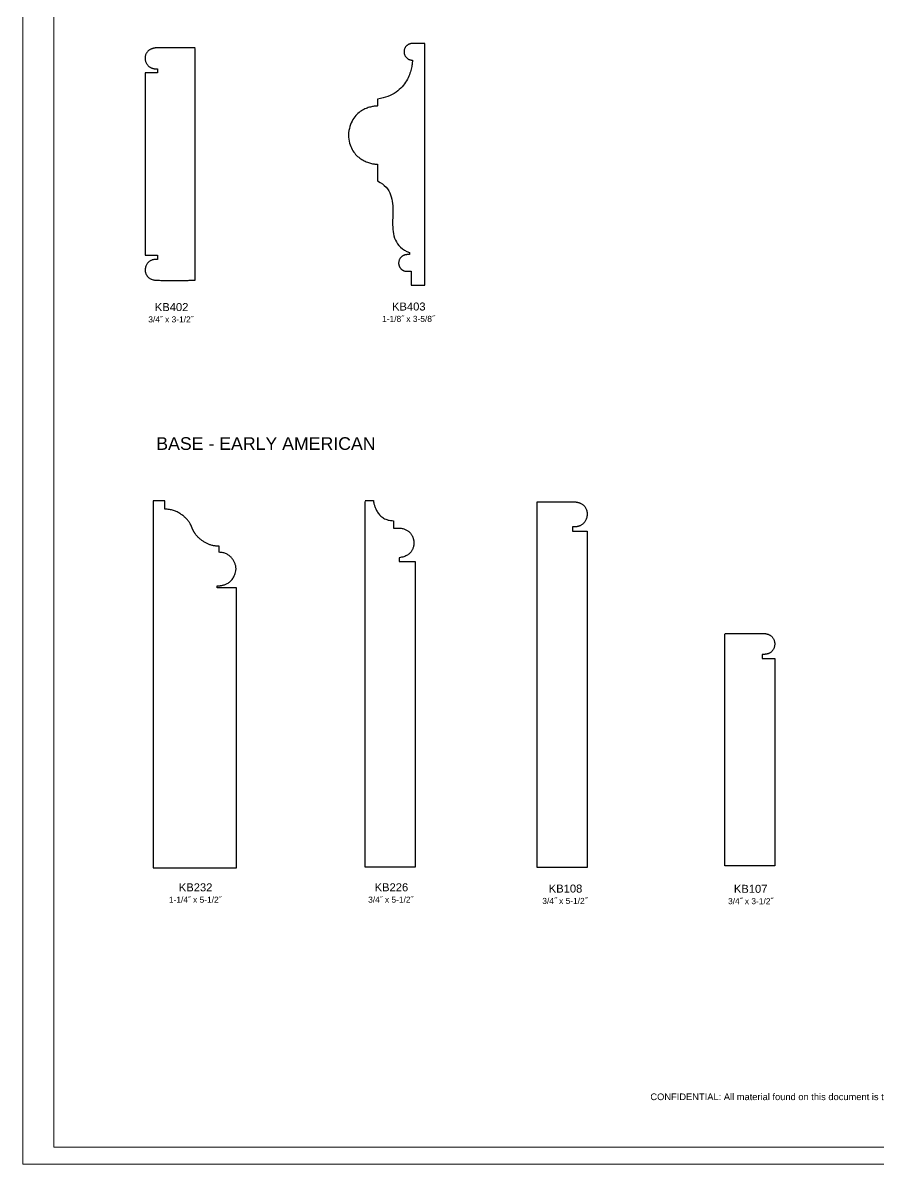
# Model space of a CAD drawing. Extents: x -7.6 to 25.2, y -9.8 to 21.1.
# Drawn here: x -7.64 to 5.2, y -9.8 to 7.32 of the extents above; entities that cross this region are included whole.
import ezdxf

# ---------------------------------------------------------------- set-up
doc = ezdxf.new("R2010")
doc.units = 0
doc.header["$MEASUREMENT"] = 0
doc.layers.add('DO NOT PLOT', color=2, linetype='Continuous', plot=False)
doc.layers.add('LAYER_1', color=7, linetype='Continuous')

# ---------------------------------------------------------------- blocks, each defined once
blk = doc.blocks.new('kb402')
at = {"flags": 128}
blk.add_lwpolyline([(0, 0), (-0.001, 0), (-0.005, 0), (-0.012, 0), (-0.02, 0), (-0.031, 0), (-0.044, 0), (-0.059, 0), (-0.075, 0), (-0.093, 0), (-0.112, 0), (-0.132, 0), (-0.154, 0), (-0.176, 0), (-0.2, 0), (-0.223, 0), (-0.248, 0), (-0.272, 0), (-0.297, 0), (-0.322, 0), (-0.346, 0), (-0.37, 0), (-0.394, 0), (-0.417, 0), (-0.44, 0), (-0.461, 0), (-0.482, 0), (-0.501, 0), (-0.519, 0), (-0.535, 0), (-0.55, 0), (-0.563, 0), (-0.573, 0), (-0.582, 0), (-0.588, 0), (-0.592, 0), (-0.594, 0), (-0.594, 0), (-0.595, 0), (-0.597, 0), (-0.599, 0), (-0.602, -0.001), (-0.605, -0.001), (-0.609, -0.002), (-0.613, -0.003), (-0.618, -0.004), (-0.623, -0.005), (-0.629, -0.006), (-0.634, -0.007), (-0.64, -0.009), (-0.646, -0.011), (-0.652, -0.014), (-0.659, -0.016), (-0.665, -0.019), (-0.672, -0.022), (-0.678, -0.026), (-0.685, -0.03), (-0.691, -0.034), (-0.697, -0.039), (-0.704, -0.044), (-0.709, -0.05), (-0.715, -0.056), (-0.72, -0.062), (-0.726, -0.069), (-0.73, -0.077), (-0.735, -0.085), (-0.738, -0.093), (-0.742, -0.102), (-0.745, -0.112), (-0.747, -0.122), (-0.749, -0.133), (-0.75, -0.144), (-0.75, -0.156), (-0.749, -0.169), (-0.747, -0.181), (-0.745, -0.192), (-0.742, -0.203), (-0.738, -0.213), (-0.735, -0.222), (-0.73, -0.231), (-0.726, -0.239), (-0.721, -0.247), (-0.716, -0.254), (-0.71, -0.26), (-0.704, -0.266), (-0.699, -0.272), (-0.693, -0.277), (-0.686, -0.282), (-0.68, -0.286), (-0.674, -0.29), (-0.668, -0.293), (-0.661, -0.296), (-0.655, -0.299), (-0.649, -0.301), (-0.643, -0.303), (-0.637, -0.305), (-0.632, -0.307), (-0.626, -0.308), (-0.621, -0.309), (-0.617, -0.31), (-0.612, -0.311), (-0.608, -0.311), (-0.605, -0.312), (-0.601, -0.312), (-0.599, -0.312), (-0.597, -0.312), (-0.595, -0.312), (-0.594, -0.312), (-0.594, -0.312), (-0.594, -0.312), (-0.593, -0.312), (-0.593, -0.312), (-0.593, -0.312), (-0.592, -0.312), (-0.591, -0.312), (-0.591, -0.312), (-0.59, -0.312), (-0.589, -0.312), (-0.588, -0.312), (-0.587, -0.312), (-0.586, -0.312), (-0.584, -0.312), (-0.583, -0.312), (-0.582, -0.312), (-0.581, -0.312), (-0.579, -0.312), (-0.578, -0.312), (-0.577, -0.312), (-0.576, -0.312), (-0.574, -0.312), (-0.573, -0.312), (-0.572, -0.312), (-0.571, -0.312), (-0.569, -0.312), (-0.568, -0.312), (-0.567, -0.312), (-0.566, -0.312), (-0.566, -0.312), (-0.565, -0.312), (-0.564, -0.312), (-0.564, -0.312), (-0.563, -0.312), (-0.563, -0.312), (-0.563, -0.312), (-0.562, -0.312), (-0.562, -0.313), (-0.562, -0.313), (-0.562, -0.314), (-0.562, -0.315), (-0.562, -0.316), (-0.562, -0.317), (-0.562, -0.319), (-0.562, -0.32), (-0.562, -0.322), (-0.562, -0.324), (-0.562, -0.326), (-0.562, -0.329), (-0.562, -0.331), (-0.562, -0.333), (-0.562, -0.336), (-0.562, -0.339), (-0.562, -0.341), (-0.562, -0.344), (-0.562, -0.346), (-0.562, -0.349), (-0.562, -0.351), (-0.562, -0.354), (-0.562, -0.356), (-0.562, -0.359), (-0.562, -0.361), (-0.562, -0.363), (-0.562, -0.365), (-0.562, -0.367), (-0.562, -0.369), (-0.562, -0.37), (-0.562, -0.372), (-0.562, -0.373), (-0.562, -0.374), (-0.562, -0.374), (-0.562, -0.375), (-0.562, -0.375), (-0.563, -0.375), (-0.564, -0.375), (-0.566, -0.375), (-0.569, -0.375), (-0.572, -0.375), (-0.576, -0.375), (-0.581, -0.375), (-0.586, -0.375), (-0.592, -0.375), (-0.598, -0.375), (-0.604, -0.375), (-0.611, -0.375), (-0.618, -0.375), (-0.625, -0.375), (-0.633, -0.375), (-0.641, -0.375), (-0.648, -0.375), (-0.656, -0.375), (-0.664, -0.375), (-0.672, -0.375), (-0.679, -0.375), (-0.687, -0.375), (-0.694, -0.375), (-0.701, -0.375), (-0.708, -0.375), (-0.715, -0.375), (-0.721, -0.375), (-0.726, -0.375), (-0.731, -0.375), (-0.736, -0.375), (-0.74, -0.375), (-0.744, -0.375), (-0.746, -0.375), (-0.748, -0.375), (-0.75, -0.375), (-0.75, -0.375), (-0.75, -0.381), (-0.75, -0.399), (-0.75, -0.429), (-0.75, -0.469), (-0.75, -0.519), (-0.75, -0.578), (-0.75, -0.645), (-0.75, -0.72), (-0.75, -0.802), (-0.75, -0.891), (-0.75, -0.985), (-0.75, -1.084), (-0.75, -1.187), (-0.75, -1.294), (-0.75, -1.403), (-0.75, -1.515), (-0.75, -1.628), (-0.75, -1.742), (-0.75, -1.856), (-0.75, -1.969), (-0.75, -2.081), (-0.75, -2.19), (-0.75, -2.297), (-0.75, -2.4), (-0.75, -2.499), (-0.75, -2.593), (-0.75, -2.682), (-0.75, -2.764), (-0.75, -2.839), (-0.75, -2.907), (-0.75, -2.966), (-0.75, -3.015), (-0.75, -3.055), (-0.75, -3.085), (-0.75, -3.103), (-0.75, -3.109), (-0.75, -3.109), (-0.748, -3.109), (-0.746, -3.109), (-0.744, -3.109), (-0.74, -3.109), (-0.736, -3.109), (-0.731, -3.109), (-0.726, -3.109), (-0.721, -3.109), (-0.715, -3.109), (-0.708, -3.109), (-0.701, -3.109), (-0.694, -3.109), (-0.687, -3.109), (-0.679, -3.109), (-0.672, -3.109), (-0.664, -3.109), (-0.656, -3.109), (-0.648, -3.109), (-0.641, -3.109), (-0.633, -3.109), (-0.625, -3.109), (-0.618, -3.109), (-0.611, -3.109), (-0.604, -3.109), (-0.598, -3.109), (-0.592, -3.109), (-0.586, -3.109), (-0.581, -3.109), (-0.576, -3.109), (-0.572, -3.109), (-0.569, -3.109), (-0.566, -3.109), (-0.564, -3.109), (-0.563, -3.109), (-0.562, -3.109), (-0.562, -3.109), (-0.562, -3.11), (-0.562, -3.11), (-0.562, -3.111), (-0.562, -3.112), (-0.562, -3.114), (-0.562, -3.115), (-0.562, -3.117), (-0.562, -3.119), (-0.562, -3.121), (-0.562, -3.123), (-0.562, -3.125), (-0.562, -3.128), (-0.562, -3.13), (-0.562, -3.133), (-0.562, -3.135), (-0.562, -3.138), (-0.562, -3.14), (-0.562, -3.143), (-0.562, -3.146), (-0.562, -3.148), (-0.562, -3.151), (-0.562, -3.153), (-0.562, -3.155), (-0.562, -3.158), (-0.562, -3.16), (-0.562, -3.162), (-0.562, -3.164), (-0.562, -3.166), (-0.562, -3.167), (-0.562, -3.168), (-0.562, -3.17), (-0.562, -3.17), (-0.562, -3.171), (-0.562, -3.172), (-0.562, -3.172), (-0.563, -3.172), (-0.564, -3.172), (-0.566, -3.171), (-0.568, -3.171), (-0.571, -3.171), (-0.575, -3.171), (-0.579, -3.171), (-0.584, -3.171), (-0.589, -3.171), (-0.595, -3.171), (-0.601, -3.172), (-0.607, -3.172), (-0.614, -3.173), (-0.621, -3.175), (-0.628, -3.176), (-0.635, -3.178), (-0.643, -3.18), (-0.65, -3.183), (-0.657, -3.186), (-0.665, -3.189), (-0.672, -3.193), (-0.68, -3.197), (-0.687, -3.202), (-0.694, -3.208), (-0.701, -3.214), (-0.707, -3.221), (-0.714, -3.228), (-0.72, -3.236), (-0.725, -3.245), (-0.73, -3.254), (-0.735, -3.264), (-0.739, -3.275), (-0.743, -3.287), (-0.746, -3.3), (-0.748, -3.313), (-0.75, -3.328), (-0.75, -3.328), (-0.75, -3.329), (-0.75, -3.331), (-0.75, -3.333), (-0.75, -3.335), (-0.75, -3.338), (-0.749, -3.342), (-0.749, -3.346), (-0.748, -3.35), (-0.748, -3.354), (-0.747, -3.359), (-0.745, -3.364), (-0.744, -3.37), (-0.742, -3.375), (-0.74, -3.381), (-0.738, -3.387), (-0.735, -3.393), (-0.732, -3.399), (-0.729, -3.405), (-0.725, -3.412), (-0.721, -3.418), (-0.717, -3.424), (-0.712, -3.43), (-0.706, -3.436), (-0.7, -3.441), (-0.693, -3.447), (-0.686, -3.452), (-0.679, -3.457), (-0.67, -3.462), (-0.661, -3.466), (-0.652, -3.47), (-0.642, -3.474), (-0.631, -3.477), (-0.619, -3.48), (-0.607, -3.482), (-0.594, -3.484), (-0.575, -3.485), (-0.555, -3.485), (-0.535, -3.485), (-0.515, -3.486), (-0.494, -3.486), (-0.472, -3.486), (-0.451, -3.486), (-0.429, -3.487), (-0.407, -3.487), (-0.385, -3.487), (-0.363, -3.487), (-0.341, -3.487), (-0.319, -3.487), (-0.297, -3.487), (-0.276, -3.487), (-0.255, -3.487), (-0.234, -3.487), (-0.213, -3.486), (-0.194, -3.486), (-0.174, -3.486), (-0.156, -3.486), (-0.138, -3.486), (-0.121, -3.486), (-0.104, -3.486), (-0.089, -3.485), (-0.075, -3.485), (-0.061, -3.485), (-0.049, -3.485), (-0.038, -3.485), (-0.029, -3.485), (-0.02, -3.484), (-0.013, -3.484), (-0.007, -3.484), (-0.003, -3.484), (-0.001, -3.484), (0, -3.484), (0, -3.476), (0, -3.453), (0, -3.416), (0, -3.365), (0, -3.301), (0, -3.226), (0, -3.14), (0, -3.044), (0, -2.94), (0, -2.827), (0, -2.707), (0, -2.581), (0, -2.449), (0, -2.313), (0, -2.174), (0, -2.031), (0, -1.887), (0, -1.742), (0, -1.597), (0, -1.453), (0, -1.311), (0, -1.171), (0, -1.035), (0, -0.903), (0, -0.777), (0, -0.657), (0, -0.544), (0, -0.44), (0, -0.344), (0, -0.258), (0, -0.183), (0, -0.119), (0, -0.069), (0, -0.031), (0, -0.008)], dxfattribs=at)
blk = doc.blocks.new('KB403')
at = {"flags": 128}
blk.add_lwpolyline([(0, 0), (0, 0), (-0.002, 0), (-0.004, 0), (-0.006, 0), (-0.01, 0), (-0.014, 0), (-0.018, 0), (-0.024, 0), (-0.029, 0), (-0.035, 0), (-0.042, 0), (-0.048, 0), (-0.056, 0), (-0.063, 0), (-0.07, 0), (-0.078, 0), (-0.086, 0), (-0.093, 0), (-0.101, 0), (-0.109, 0), (-0.117, 0), (-0.124, 0), (-0.131, 0), (-0.139, 0), (-0.145, 0), (-0.152, 0), (-0.158, 0), (-0.163, 0), (-0.169, 0), (-0.173, 0), (-0.177, 0), (-0.181, 0), (-0.183, 0), (-0.185, 0), (-0.187, 0), (-0.187, 0), (-0.187, 0), (-0.188, 0), (-0.189, 0), (-0.191, 0), (-0.193, 0), (-0.196, -0.001), (-0.199, -0.001), (-0.202, -0.001), (-0.206, -0.002), (-0.209, -0.003), (-0.214, -0.004), (-0.218, -0.005), (-0.222, -0.006), (-0.227, -0.007), (-0.232, -0.009), (-0.237, -0.011), (-0.242, -0.013), (-0.247, -0.016), (-0.252, -0.018), (-0.257, -0.021), (-0.262, -0.025), (-0.267, -0.029), (-0.272, -0.033), (-0.277, -0.037), (-0.281, -0.042), (-0.286, -0.047), (-0.29, -0.053), (-0.294, -0.059), (-0.297, -0.065), (-0.3, -0.072), (-0.303, -0.08), (-0.306, -0.088), (-0.308, -0.096), (-0.31, -0.105), (-0.311, -0.115), (-0.312, -0.125), (-0.311, -0.135), (-0.309, -0.145), (-0.308, -0.154), (-0.305, -0.162), (-0.303, -0.17), (-0.3, -0.178), (-0.296, -0.185), (-0.293, -0.191), (-0.289, -0.197), (-0.285, -0.203), (-0.281, -0.208), (-0.276, -0.213), (-0.272, -0.217), (-0.267, -0.221), (-0.262, -0.225), (-0.257, -0.229), (-0.252, -0.232), (-0.248, -0.234), (-0.243, -0.237), (-0.238, -0.239), (-0.233, -0.241), (-0.228, -0.243), (-0.224, -0.244), (-0.219, -0.245), (-0.215, -0.246), (-0.211, -0.247), (-0.207, -0.248), (-0.204, -0.249), (-0.2, -0.249), (-0.197, -0.249), (-0.195, -0.25), (-0.192, -0.25), (-0.19, -0.25), (-0.189, -0.25), (-0.188, -0.25), (-0.187, -0.25), (-0.187, -0.251), (-0.186, -0.255), (-0.186, -0.26), (-0.186, -0.268), (-0.187, -0.277), (-0.188, -0.288), (-0.189, -0.301), (-0.191, -0.315), (-0.193, -0.331), (-0.196, -0.348), (-0.2, -0.366), (-0.204, -0.385), (-0.21, -0.405), (-0.216, -0.426), (-0.223, -0.447), (-0.231, -0.469), (-0.24, -0.492), (-0.251, -0.514), (-0.262, -0.537), (-0.275, -0.56), (-0.289, -0.583), (-0.305, -0.606), (-0.322, -0.628), (-0.341, -0.65), (-0.361, -0.671), (-0.383, -0.692), (-0.407, -0.712), (-0.432, -0.731), (-0.46, -0.749), (-0.489, -0.765), (-0.52, -0.781), (-0.553, -0.795), (-0.589, -0.807), (-0.627, -0.818), (-0.666, -0.827), (-0.709, -0.834), (-0.709, -0.834), (-0.709, -0.835), (-0.709, -0.836), (-0.709, -0.838), (-0.709, -0.84), (-0.709, -0.842), (-0.709, -0.844), (-0.709, -0.847), (-0.709, -0.85), (-0.709, -0.854), (-0.709, -0.857), (-0.709, -0.861), (-0.709, -0.865), (-0.709, -0.869), (-0.709, -0.873), (-0.709, -0.878), (-0.709, -0.882), (-0.709, -0.886), (-0.709, -0.891), (-0.709, -0.895), (-0.709, -0.899), (-0.709, -0.903), (-0.709, -0.907), (-0.709, -0.911), (-0.709, -0.915), (-0.709, -0.919), (-0.709, -0.922), (-0.709, -0.925), (-0.709, -0.928), (-0.709, -0.931), (-0.709, -0.933), (-0.709, -0.935), (-0.709, -0.936), (-0.709, -0.937), (-0.709, -0.938), (-0.709, -0.938), (-0.71, -0.938), (-0.712, -0.938), (-0.717, -0.939), (-0.723, -0.939), (-0.73, -0.939), (-0.739, -0.94), (-0.749, -0.941), (-0.761, -0.943), (-0.773, -0.945), (-0.787, -0.947), (-0.801, -0.95), (-0.816, -0.954), (-0.832, -0.958), (-0.848, -0.963), (-0.865, -0.969), (-0.882, -0.975), (-0.899, -0.983), (-0.917, -0.991), (-0.935, -1.001), (-0.952, -1.012), (-0.97, -1.023), (-0.987, -1.036), (-1.004, -1.051), (-1.02, -1.066), (-1.036, -1.083), (-1.052, -1.101), (-1.066, -1.121), (-1.08, -1.143), (-1.092, -1.165), (-1.104, -1.19), (-1.115, -1.216), (-1.124, -1.245), (-1.132, -1.274), (-1.138, -1.306), (-1.143, -1.34), (-1.146, -1.376), (-1.144, -1.408), (-1.14, -1.438), (-1.134, -1.467), (-1.128, -1.495), (-1.12, -1.521), (-1.111, -1.545), (-1.101, -1.568), (-1.09, -1.59), (-1.078, -1.61), (-1.065, -1.63), (-1.052, -1.648), (-1.038, -1.664), (-1.023, -1.68), (-1.008, -1.695), (-0.992, -1.708), (-0.976, -1.72), (-0.96, -1.732), (-0.944, -1.742), (-0.927, -1.752), (-0.911, -1.761), (-0.894, -1.768), (-0.878, -1.776), (-0.862, -1.782), (-0.846, -1.787), (-0.83, -1.792), (-0.815, -1.797), (-0.801, -1.8), (-0.787, -1.804), (-0.774, -1.806), (-0.762, -1.808), (-0.75, -1.81), (-0.74, -1.811), (-0.73, -1.812), (-0.722, -1.813), (-0.715, -1.813), (-0.709, -1.813), (-0.709, -1.814), (-0.709, -1.816), (-0.709, -1.818), (-0.709, -1.822), (-0.709, -1.826), (-0.709, -1.832), (-0.709, -1.838), (-0.709, -1.845), (-0.709, -1.852), (-0.709, -1.86), (-0.709, -1.869), (-0.709, -1.878), (-0.709, -1.888), (-0.709, -1.897), (-0.709, -1.907), (-0.709, -1.918), (-0.709, -1.928), (-0.709, -1.938), (-0.709, -1.949), (-0.709, -1.959), (-0.709, -1.969), (-0.709, -1.979), (-0.709, -1.989), (-0.709, -1.998), (-0.709, -2.008), (-0.709, -2.016), (-0.709, -2.024), (-0.709, -2.032), (-0.709, -2.039), (-0.709, -2.045), (-0.709, -2.05), (-0.709, -2.055), (-0.709, -2.058), (-0.709, -2.061), (-0.709, -2.063), (-0.709, -2.063), (-0.671, -2.084), (-0.637, -2.106), (-0.608, -2.13), (-0.582, -2.155), (-0.56, -2.182), (-0.542, -2.21), (-0.526, -2.24), (-0.513, -2.27), (-0.503, -2.302), (-0.495, -2.334), (-0.489, -2.368), (-0.485, -2.402), (-0.482, -2.436), (-0.481, -2.471), (-0.48, -2.507), (-0.481, -2.543), (-0.481, -2.578), (-0.482, -2.614), (-0.483, -2.65), (-0.483, -2.685), (-0.483, -2.721), (-0.482, -2.755), (-0.479, -2.79), (-0.476, -2.823), (-0.47, -2.856), (-0.463, -2.888), (-0.454, -2.919), (-0.442, -2.949), (-0.427, -2.978), (-0.41, -3.006), (-0.389, -3.032), (-0.365, -3.056), (-0.337, -3.079), (-0.305, -3.1), (-0.268, -3.12), (-0.228, -3.137), (-0.228, -3.137), (-0.228, -3.137), (-0.228, -3.138), (-0.228, -3.138), (-0.228, -3.139), (-0.228, -3.139), (-0.228, -3.14), (-0.228, -3.141), (-0.228, -3.142), (-0.228, -3.143), (-0.228, -3.144), (-0.228, -3.145), (-0.228, -3.146), (-0.228, -3.148), (-0.228, -3.149), (-0.228, -3.15), (-0.228, -3.151), (-0.228, -3.153), (-0.228, -3.154), (-0.228, -3.155), (-0.228, -3.157), (-0.228, -3.158), (-0.228, -3.159), (-0.228, -3.16), (-0.228, -3.161), (-0.228, -3.162), (-0.228, -3.163), (-0.228, -3.164), (-0.228, -3.165), (-0.228, -3.166), (-0.228, -3.167), (-0.228, -3.167), (-0.228, -3.168), (-0.228, -3.168), (-0.228, -3.168), (-0.228, -3.168), (-0.228, -3.168), (-0.228, -3.168), (-0.228, -3.168), (-0.229, -3.168), (-0.23, -3.168), (-0.231, -3.168), (-0.232, -3.168), (-0.233, -3.168), (-0.234, -3.168), (-0.235, -3.168), (-0.237, -3.168), (-0.238, -3.168), (-0.24, -3.168), (-0.241, -3.168), (-0.243, -3.168), (-0.245, -3.168), (-0.246, -3.168), (-0.248, -3.168), (-0.25, -3.168), (-0.251, -3.168), (-0.253, -3.168), (-0.255, -3.168), (-0.256, -3.168), (-0.258, -3.168), (-0.259, -3.168), (-0.261, -3.168), (-0.262, -3.168), (-0.263, -3.168), (-0.264, -3.168), (-0.265, -3.168), (-0.266, -3.168), (-0.267, -3.168), (-0.267, -3.168), (-0.268, -3.168), (-0.268, -3.168), (-0.268, -3.168), (-0.268, -3.168), (-0.269, -3.168), (-0.27, -3.168), (-0.272, -3.168), (-0.274, -3.169), (-0.277, -3.169), (-0.28, -3.169), (-0.283, -3.169), (-0.286, -3.17), (-0.29, -3.171), (-0.294, -3.171), (-0.299, -3.172), (-0.303, -3.174), (-0.308, -3.175), (-0.312, -3.177), (-0.317, -3.179), (-0.322, -3.181), (-0.327, -3.183), (-0.332, -3.186), (-0.337, -3.189), (-0.342, -3.192), (-0.347, -3.196), (-0.352, -3.2), (-0.357, -3.205), (-0.361, -3.209), (-0.366, -3.215), (-0.37, -3.22), (-0.374, -3.226), (-0.377, -3.233), (-0.381, -3.24), (-0.384, -3.248), (-0.386, -3.256), (-0.389, -3.264), (-0.391, -3.273), (-0.392, -3.283), (-0.393, -3.293), (-0.393, -3.297), (-0.393, -3.301), (-0.393, -3.305), (-0.393, -3.309), (-0.392, -3.313), (-0.391, -3.318), (-0.39, -3.322), (-0.389, -3.327), (-0.387, -3.331), (-0.386, -3.336), (-0.384, -3.341), (-0.382, -3.345), (-0.379, -3.35), (-0.377, -3.355), (-0.374, -3.359), (-0.371, -3.364), (-0.368, -3.368), (-0.365, -3.372), (-0.361, -3.377), (-0.358, -3.381), (-0.354, -3.385), (-0.349, -3.389), (-0.345, -3.392), (-0.34, -3.396), (-0.336, -3.399), (-0.331, -3.402), (-0.325, -3.405), (-0.32, -3.408), (-0.314, -3.41), (-0.308, -3.412), (-0.302, -3.414), (-0.296, -3.415), (-0.289, -3.417), (-0.282, -3.418), (-0.275, -3.418), (-0.268, -3.418), (-0.263, -3.418), (-0.258, -3.418), (-0.254, -3.418), (-0.25, -3.418), (-0.246, -3.418), (-0.242, -3.418), (-0.238, -3.418), (-0.235, -3.418), (-0.232, -3.418), (-0.229, -3.418), (-0.227, -3.418), (-0.224, -3.418), (-0.222, -3.418), (-0.22, -3.418), (-0.218, -3.418), (-0.216, -3.418), (-0.215, -3.418), (-0.214, -3.418), (-0.212, -3.418), (-0.211, -3.418), (-0.21, -3.418), (-0.209, -3.418), (-0.209, -3.418), (-0.208, -3.418), (-0.207, -3.418), (-0.207, -3.418), (-0.207, -3.418), (-0.206, -3.418), (-0.206, -3.418), (-0.206, -3.418), (-0.206, -3.418), (-0.206, -3.418), (-0.206, -3.418), (-0.206, -3.418), (-0.206, -3.418), (-0.206, -3.418), (-0.206, -3.419), (-0.206, -3.42), (-0.206, -3.422), (-0.206, -3.425), (-0.206, -3.429), (-0.206, -3.434), (-0.206, -3.439), (-0.206, -3.444), (-0.206, -3.451), (-0.206, -3.457), (-0.206, -3.464), (-0.206, -3.472), (-0.206, -3.48), (-0.206, -3.488), (-0.206, -3.496), (-0.206, -3.504), (-0.206, -3.513), (-0.206, -3.522), (-0.206, -3.53), (-0.206, -3.539), (-0.206, -3.547), (-0.206, -3.555), (-0.206, -3.563), (-0.206, -3.571), (-0.206, -3.579), (-0.206, -3.586), (-0.206, -3.593), (-0.206, -3.599), (-0.206, -3.604), (-0.206, -3.61), (-0.206, -3.614), (-0.206, -3.618), (-0.206, -3.621), (-0.206, -3.623), (-0.206, -3.624), (-0.206, -3.625), (-0.205, -3.625), (-0.204, -3.625), (-0.202, -3.625), (-0.199, -3.625), (-0.195, -3.625), (-0.19, -3.625), (-0.185, -3.625), (-0.18, -3.625), (-0.174, -3.625), (-0.167, -3.625), (-0.16, -3.625), (-0.152, -3.625), (-0.145, -3.625), (-0.137, -3.625), (-0.128, -3.625), (-0.12, -3.625), (-0.111, -3.625), (-0.103, -3.625), (-0.094, -3.625), (-0.086, -3.625), (-0.077, -3.625), (-0.069, -3.625), (-0.061, -3.625), (-0.053, -3.625), (-0.046, -3.625), (-0.039, -3.625), (-0.032, -3.625), (-0.026, -3.625), (-0.02, -3.625), (-0.015, -3.625), (-0.011, -3.625), (-0.007, -3.625), (-0.004, -3.625), (-0.002, -3.625), (0, -3.625), (0, -3.625), (0, -3.617), (0, -3.592), (0, -3.553), (0, -3.501), (0, -3.434), (0, -3.356), (0, -3.267), (0, -3.167), (0, -3.058), (0, -2.941), (0, -2.816), (0, -2.685), (0, -2.548), (0, -2.407), (0, -2.261), (0, -2.113), (0, -1.963), (0, -1.812), (0, -1.662), (0, -1.512), (0, -1.364), (0, -1.218), (0, -1.077), (0, -0.94), (0, -0.808), (0, -0.684), (0, -0.566), (0, -0.457), (0, -0.358), (0, -0.269), (0, -0.19), (0, -0.124), (0, -0.071), (0, -0.032), (0, 0)], dxfattribs=at)
blk = doc.blocks.new('KB232')
at = {"flags": 128}
blk.add_lwpolyline([(0, 5.5), (0, 5.488), (0, 5.451), (0, 5.392), (0, 5.311), (0, 5.211), (0, 5.093), (0, 4.957), (0, 4.806), (0, 4.641), (0, 4.463), (0, 4.273), (0, 4.074), (0, 3.866), (0, 3.652), (0, 3.431), (0, 3.206), (0, 2.979), (0, 2.75), (0, 2.521), (0, 2.294), (0, 2.069), (0, 1.848), (0, 1.634), (0, 1.426), (0, 1.227), (0, 1.037), (0, 0.859), (0, 0.694), (0, 0.543), (0, 0.407), (0, 0.289), (0, 0.189), (0, 0.108), (0, 0.049), (0, 0.012), (0, 0), (0.003, 0), (0.011, 0), (0.025, 0), (0.043, 0), (0.066, 0), (0.093, 0), (0.123, 0), (0.158, 0), (0.195, 0), (0.236, 0), (0.279, 0), (0.324, 0), (0.371, 0), (0.42, 0), (0.47, 0), (0.521, 0), (0.573, 0), (0.625, 0), (0.677, 0), (0.729, 0), (0.78, 0), (0.83, 0), (0.879, 0), (0.926, 0), (0.971, 0), (1.014, 0), (1.055, 0), (1.092, 0), (1.127, 0), (1.157, 0), (1.184, 0), (1.207, 0), (1.225, 0), (1.239, 0), (1.247, 0), (1.25, 0), (1.25, 0.01), (1.25, 0.037), (1.25, 0.083), (1.25, 0.144), (1.25, 0.22), (1.25, 0.311), (1.25, 0.414), (1.25, 0.53), (1.25, 0.656), (1.25, 0.792), (1.25, 0.936), (1.25, 1.088), (1.25, 1.247), (1.25, 1.411), (1.25, 1.579), (1.25, 1.751), (1.25, 1.924), (1.25, 2.099), (1.25, 2.274), (1.25, 2.447), (1.25, 2.619), (1.25, 2.787), (1.25, 2.951), (1.25, 3.109), (1.25, 3.262), (1.25, 3.406), (1.25, 3.542), (1.25, 3.668), (1.25, 3.783), (1.25, 3.887), (1.25, 3.977), (1.25, 4.054), (1.25, 4.115), (1.25, 4.16), (1.25, 4.188), (1.25, 4.198), (1.249, 4.198), (1.247, 4.198), (1.244, 4.198), (1.24, 4.198), (1.235, 4.198), (1.228, 4.198), (1.221, 4.198), (1.213, 4.198), (1.204, 4.198), (1.195, 4.198), (1.185, 4.198), (1.174, 4.198), (1.163, 4.198), (1.152, 4.198), (1.14, 4.198), (1.129, 4.198), (1.116, 4.198), (1.104, 4.198), (1.092, 4.198), (1.08, 4.198), (1.068, 4.198), (1.057, 4.198), (1.045, 4.198), (1.034, 4.198), (1.024, 4.198), (1.014, 4.198), (1.004, 4.198), (0.995, 4.198), (0.987, 4.198), (0.98, 4.198), (0.974, 4.198), (0.969, 4.198), (0.964, 4.198), (0.961, 4.198), (0.959, 4.198), (0.959, 4.198), (0.959, 4.198), (0.959, 4.198), (0.959, 4.198), (0.959, 4.199), (0.959, 4.199), (0.959, 4.2), (0.959, 4.201), (0.959, 4.202), (0.959, 4.203), (0.959, 4.204), (0.959, 4.205), (0.959, 4.206), (0.959, 4.207), (0.959, 4.208), (0.959, 4.209), (0.959, 4.211), (0.959, 4.212), (0.959, 4.213), (0.959, 4.215), (0.959, 4.216), (0.959, 4.217), (0.959, 4.218), (0.959, 4.219), (0.959, 4.221), (0.959, 4.222), (0.959, 4.223), (0.959, 4.224), (0.959, 4.225), (0.959, 4.226), (0.959, 4.226), (0.959, 4.227), (0.959, 4.228), (0.959, 4.228), (0.959, 4.228), (0.959, 4.229), (0.959, 4.229), (0.959, 4.229), (0.961, 4.228), (0.963, 4.228), (0.967, 4.228), (0.971, 4.228), (0.976, 4.228), (0.982, 4.228), (0.988, 4.228), (0.995, 4.229), (1.003, 4.229), (1.011, 4.23), (1.02, 4.231), (1.029, 4.233), (1.038, 4.235), (1.048, 4.237), (1.058, 4.24), (1.069, 4.243), (1.079, 4.247), (1.09, 4.252), (1.101, 4.257), (1.111, 4.262), (1.122, 4.269), (1.133, 4.276), (1.143, 4.284), (1.153, 4.292), (1.163, 4.302), (1.173, 4.312), (1.183, 4.323), (1.192, 4.336), (1.2, 4.349), (1.208, 4.363), (1.216, 4.379), (1.223, 4.395), (1.229, 4.413), (1.235, 4.431), (1.239, 4.451), (1.241, 4.46), (1.241, 4.469), (1.242, 4.478), (1.242, 4.488), (1.241, 4.498), (1.24, 4.507), (1.239, 4.517), (1.237, 4.528), (1.234, 4.538), (1.231, 4.548), (1.228, 4.558), (1.224, 4.569), (1.22, 4.579), (1.215, 4.589), (1.21, 4.599), (1.204, 4.609), (1.198, 4.619), (1.191, 4.628), (1.184, 4.638), (1.176, 4.647), (1.168, 4.656), (1.16, 4.664), (1.15, 4.672), (1.141, 4.68), (1.131, 4.687), (1.12, 4.694), (1.109, 4.7), (1.098, 4.706), (1.086, 4.711), (1.073, 4.716), (1.061, 4.72), (1.047, 4.723), (1.033, 4.726), (1.019, 4.728), (1.004, 4.729), (0.988, 4.73), (0.988, 4.73), (0.988, 4.731), (0.988, 4.732), (0.988, 4.733), (0.988, 4.735), (0.988, 4.737), (0.988, 4.739), (0.988, 4.742), (0.988, 4.744), (0.988, 4.747), (0.988, 4.751), (0.988, 4.754), (0.988, 4.757), (0.988, 4.761), (0.988, 4.765), (0.988, 4.768), (0.988, 4.772), (0.988, 4.776), (0.988, 4.78), (0.988, 4.784), (0.988, 4.787), (0.988, 4.791), (0.988, 4.795), (0.988, 4.798), (0.988, 4.802), (0.988, 4.805), (0.988, 4.808), (0.988, 4.811), (0.988, 4.813), (0.988, 4.815), (0.988, 4.817), (0.988, 4.819), (0.988, 4.82), (0.988, 4.821), (0.988, 4.822), (0.988, 4.822), (0.976, 4.822), (0.964, 4.822), (0.952, 4.823), (0.94, 4.824), (0.928, 4.825), (0.917, 4.827), (0.905, 4.829), (0.894, 4.832), (0.882, 4.834), (0.871, 4.837), (0.86, 4.841), (0.849, 4.844), (0.839, 4.848), (0.828, 4.852), (0.818, 4.857), (0.807, 4.862), (0.797, 4.867), (0.787, 4.872), (0.777, 4.877), (0.767, 4.883), (0.758, 4.889), (0.748, 4.895), (0.739, 4.902), (0.73, 4.908), (0.721, 4.915), (0.712, 4.922), (0.704, 4.929), (0.695, 4.936), (0.687, 4.944), (0.679, 4.952), (0.671, 4.959), (0.663, 4.967), (0.656, 4.975), (0.649, 4.983), (0.641, 4.992), (0.635, 5), (0.631, 5.005), (0.627, 5.01), (0.623, 5.015), (0.62, 5.02), (0.617, 5.025), (0.614, 5.031), (0.611, 5.036), (0.608, 5.041), (0.605, 5.046), (0.603, 5.051), (0.6, 5.055), (0.598, 5.06), (0.595, 5.065), (0.593, 5.07), (0.591, 5.075), (0.589, 5.079), (0.587, 5.084), (0.586, 5.088), (0.584, 5.093), (0.582, 5.097), (0.58, 5.101), (0.579, 5.105), (0.577, 5.109), (0.576, 5.113), (0.574, 5.117), (0.573, 5.12), (0.572, 5.124), (0.57, 5.127), (0.569, 5.13), (0.568, 5.133), (0.566, 5.136), (0.565, 5.139), (0.564, 5.141), (0.563, 5.144), (0.561, 5.146), (0.56, 5.148), (0.556, 5.154), (0.552, 5.161), (0.548, 5.168), (0.543, 5.176), (0.538, 5.184), (0.532, 5.191), (0.526, 5.2), (0.519, 5.208), (0.512, 5.216), (0.505, 5.225), (0.497, 5.233), (0.489, 5.242), (0.48, 5.25), (0.471, 5.259), (0.462, 5.267), (0.452, 5.275), (0.442, 5.283), (0.431, 5.292), (0.42, 5.299), (0.409, 5.307), (0.397, 5.314), (0.385, 5.322), (0.372, 5.328), (0.359, 5.335), (0.346, 5.341), (0.332, 5.347), (0.318, 5.352), (0.304, 5.357), (0.289, 5.361), (0.274, 5.365), (0.258, 5.368), (0.242, 5.371), (0.226, 5.373), (0.209, 5.375), (0.192, 5.376), (0.175, 5.376), (0.175, 5.376), (0.175, 5.377), (0.175, 5.378), (0.175, 5.38), (0.175, 5.382), (0.175, 5.385), (0.175, 5.388), (0.175, 5.391), (0.175, 5.395), (0.175, 5.399), (0.175, 5.403), (0.175, 5.408), (0.175, 5.413), (0.175, 5.417), (0.175, 5.422), (0.175, 5.427), (0.175, 5.433), (0.175, 5.438), (0.175, 5.443), (0.175, 5.448), (0.175, 5.453), (0.175, 5.458), (0.175, 5.463), (0.175, 5.468), (0.175, 5.472), (0.175, 5.476), (0.175, 5.48), (0.175, 5.484), (0.175, 5.487), (0.175, 5.491), (0.175, 5.493), (0.175, 5.495), (0.175, 5.497), (0.175, 5.499), (0.175, 5.499), (0.175, 5.5), (0.175, 5.5), (0.173, 5.5), (0.171, 5.5), (0.169, 5.5), (0.166, 5.5), (0.162, 5.5), (0.158, 5.5), (0.153, 5.5), (0.148, 5.5), (0.142, 5.5), (0.136, 5.5), (0.13, 5.5), (0.123, 5.5), (0.116, 5.5), (0.109, 5.5), (0.102, 5.5), (0.095, 5.5), (0.087, 5.5), (0.08, 5.5), (0.073, 5.5), (0.066, 5.5), (0.059, 5.5), (0.052, 5.5), (0.045, 5.5), (0.039, 5.5), (0.033, 5.5), (0.027, 5.5), (0.022, 5.5), (0.017, 5.5), (0.013, 5.5), (0.009, 5.5), (0.006, 5.5), (0.003, 5.5), (0.002, 5.5), (0, 5.5)], dxfattribs=at)
blk = doc.blocks.new('KB224')
at = {"flags": 128}
blk.add_lwpolyline([(0, 5.5), (0, 5.5), (-0.001, 5.5), (-0.002, 5.5), (-0.004, 5.5), (-0.007, 5.5), (-0.009, 5.5), (-0.012, 5.5), (-0.016, 5.5), (-0.02, 5.5), (-0.024, 5.5), (-0.028, 5.5), (-0.032, 5.5), (-0.037, 5.5), (-0.042, 5.5), (-0.047, 5.5), (-0.052, 5.5), (-0.057, 5.5), (-0.062, 5.5), (-0.068, 5.5), (-0.073, 5.5), (-0.078, 5.5), (-0.083, 5.5), (-0.088, 5.5), (-0.093, 5.5), (-0.097, 5.5), (-0.101, 5.5), (-0.105, 5.5), (-0.109, 5.5), (-0.113, 5.5), (-0.116, 5.5), (-0.118, 5.5), (-0.121, 5.5), (-0.123, 5.5), (-0.124, 5.5), (-0.125, 5.5), (-0.125, 5.5), (-0.125, 5.499), (-0.125, 5.497), (-0.126, 5.494), (-0.126, 5.49), (-0.127, 5.484), (-0.128, 5.478), (-0.13, 5.47), (-0.131, 5.462), (-0.133, 5.453), (-0.136, 5.443), (-0.139, 5.433), (-0.142, 5.422), (-0.146, 5.41), (-0.15, 5.398), (-0.155, 5.386), (-0.16, 5.374), (-0.166, 5.362), (-0.173, 5.349), (-0.18, 5.336), (-0.188, 5.324), (-0.196, 5.312), (-0.206, 5.299), (-0.216, 5.288), (-0.226, 5.276), (-0.238, 5.265), (-0.25, 5.255), (-0.264, 5.245), (-0.278, 5.236), (-0.293, 5.228), (-0.309, 5.22), (-0.326, 5.214), (-0.344, 5.208), (-0.363, 5.204), (-0.383, 5.201), (-0.405, 5.199), (-0.427, 5.198), (-0.427, 5.198), (-0.427, 5.197), (-0.427, 5.196), (-0.427, 5.194), (-0.427, 5.192), (-0.427, 5.19), (-0.427, 5.187), (-0.427, 5.184), (-0.427, 5.181), (-0.427, 5.177), (-0.427, 5.173), (-0.427, 5.169), (-0.427, 5.165), (-0.427, 5.161), (-0.427, 5.156), (-0.427, 5.152), (-0.427, 5.147), (-0.427, 5.142), (-0.427, 5.138), (-0.427, 5.133), (-0.427, 5.129), (-0.427, 5.124), (-0.427, 5.12), (-0.427, 5.116), (-0.427, 5.112), (-0.427, 5.108), (-0.427, 5.104), (-0.427, 5.101), (-0.427, 5.098), (-0.427, 5.095), (-0.427, 5.093), (-0.427, 5.091), (-0.427, 5.089), (-0.427, 5.088), (-0.427, 5.087), (-0.427, 5.087), (-0.427, 5.087), (-0.428, 5.087), (-0.429, 5.087), (-0.431, 5.087), (-0.432, 5.087), (-0.435, 5.087), (-0.437, 5.087), (-0.44, 5.087), (-0.443, 5.087), (-0.446, 5.087), (-0.45, 5.087), (-0.454, 5.087), (-0.457, 5.087), (-0.462, 5.087), (-0.466, 5.087), (-0.47, 5.086), (-0.474, 5.086), (-0.478, 5.086), (-0.483, 5.086), (-0.487, 5.086), (-0.491, 5.086), (-0.495, 5.086), (-0.499, 5.086), (-0.503, 5.086), (-0.507, 5.086), (-0.51, 5.086), (-0.514, 5.086), (-0.517, 5.086), (-0.519, 5.086), (-0.522, 5.086), (-0.524, 5.086), (-0.526, 5.086), (-0.528, 5.086), (-0.529, 5.086), (-0.529, 5.086), (-0.53, 5.086), (-0.543, 5.084), (-0.556, 5.082), (-0.568, 5.079), (-0.579, 5.076), (-0.591, 5.072), (-0.601, 5.068), (-0.611, 5.063), (-0.621, 5.058), (-0.63, 5.053), (-0.639, 5.048), (-0.647, 5.042), (-0.655, 5.035), (-0.662, 5.029), (-0.669, 5.022), (-0.675, 5.016), (-0.681, 5.009), (-0.687, 5.001), (-0.692, 4.994), (-0.697, 4.987), (-0.701, 4.979), (-0.705, 4.972), (-0.709, 4.964), (-0.713, 4.957), (-0.716, 4.95), (-0.719, 4.942), (-0.721, 4.935), (-0.723, 4.928), (-0.725, 4.921), (-0.727, 4.914), (-0.728, 4.908), (-0.729, 4.901), (-0.73, 4.895), (-0.731, 4.889), (-0.732, 4.884), (-0.732, 4.879), (-0.732, 4.874), (-0.732, 4.873), (-0.732, 4.872), (-0.732, 4.87), (-0.732, 4.867), (-0.732, 4.863), (-0.732, 4.858), (-0.732, 4.853), (-0.732, 4.848), (-0.731, 4.841), (-0.73, 4.835), (-0.729, 4.828), (-0.728, 4.82), (-0.726, 4.812), (-0.724, 4.804), (-0.721, 4.795), (-0.718, 4.786), (-0.715, 4.777), (-0.711, 4.768), (-0.707, 4.759), (-0.701, 4.75), (-0.696, 4.741), (-0.689, 4.732), (-0.682, 4.723), (-0.674, 4.715), (-0.666, 4.706), (-0.656, 4.698), (-0.646, 4.69), (-0.635, 4.683), (-0.623, 4.676), (-0.61, 4.669), (-0.596, 4.663), (-0.581, 4.658), (-0.565, 4.653), (-0.548, 4.649), (-0.53, 4.645), (-0.51, 4.642), (-0.51, 4.642), (-0.51, 4.642), (-0.51, 4.641), (-0.51, 4.64), (-0.51, 4.639), (-0.51, 4.638), (-0.51, 4.637), (-0.51, 4.635), (-0.51, 4.634), (-0.51, 4.632), (-0.51, 4.63), (-0.51, 4.628), (-0.51, 4.626), (-0.51, 4.624), (-0.51, 4.622), (-0.51, 4.619), (-0.51, 4.617), (-0.51, 4.615), (-0.51, 4.612), (-0.51, 4.61), (-0.51, 4.608), (-0.51, 4.606), (-0.51, 4.603), (-0.51, 4.601), (-0.51, 4.599), (-0.51, 4.597), (-0.51, 4.596), (-0.51, 4.594), (-0.51, 4.592), (-0.51, 4.591), (-0.51, 4.59), (-0.51, 4.589), (-0.51, 4.588), (-0.51, 4.587), (-0.51, 4.587), (-0.51, 4.587), (-0.511, 4.587), (-0.513, 4.587), (-0.515, 4.587), (-0.519, 4.587), (-0.523, 4.587), (-0.528, 4.587), (-0.534, 4.587), (-0.541, 4.587), (-0.548, 4.587), (-0.556, 4.587), (-0.564, 4.587), (-0.573, 4.587), (-0.582, 4.587), (-0.591, 4.587), (-0.601, 4.587), (-0.61, 4.587), (-0.62, 4.587), (-0.63, 4.587), (-0.64, 4.587), (-0.65, 4.587), (-0.66, 4.587), (-0.669, 4.587), (-0.679, 4.587), (-0.688, 4.587), (-0.697, 4.587), (-0.705, 4.587), (-0.713, 4.587), (-0.72, 4.587), (-0.726, 4.587), (-0.732, 4.587), (-0.737, 4.587), (-0.742, 4.587), (-0.745, 4.587), (-0.748, 4.587), (-0.749, 4.587), (-0.75, 4.587), (-0.75, 4.576), (-0.75, 4.546), (-0.75, 4.497), (-0.75, 4.43), (-0.75, 4.346), (-0.75, 4.247), (-0.75, 4.134), (-0.75, 4.008), (-0.75, 3.87), (-0.75, 3.722), (-0.75, 3.564), (-0.75, 3.398), (-0.75, 3.224), (-0.75, 3.045), (-0.75, 2.861), (-0.75, 2.674), (-0.75, 2.484), (-0.75, 2.293), (-0.75, 2.102), (-0.75, 1.913), (-0.75, 1.725), (-0.75, 1.542), (-0.75, 1.362), (-0.75, 1.189), (-0.75, 1.023), (-0.75, 0.865), (-0.75, 0.717), (-0.75, 0.579), (-0.75, 0.453), (-0.75, 0.34), (-0.75, 0.241), (-0.75, 0.157), (-0.75, 0.09), (-0.75, 0.041), (-0.75, 0.01), (-0.75, 0), (-0.748, 0), (-0.743, 0), (-0.735, 0), (-0.724, 0), (-0.711, 0), (-0.694, 0), (-0.676, 0), (-0.655, 0), (-0.633, 0), (-0.609, 0), (-0.583, 0), (-0.556, 0), (-0.527, 0), (-0.498, 0), (-0.468, 0), (-0.437, 0), (-0.406, 0), (-0.375, 0), (-0.344, 0), (-0.313, 0), (-0.282, 0), (-0.252, 0), (-0.223, 0), (-0.194, 0), (-0.167, 0), (-0.141, 0), (-0.117, 0), (-0.095, 0), (-0.074, 0), (-0.056, 0), (-0.039, 0), (-0.026, 0), (-0.015, 0), (-0.007, 0), (-0.002, 0), (0, 0), (0, 0.012), (0, 0.049), (0, 0.108), (0, 0.189), (0, 0.289), (0, 0.407), (0, 0.543), (0, 0.694), (0, 0.859), (0, 1.037), (0, 1.227), (0, 1.426), (0, 1.634), (0, 1.848), (0, 2.069), (0, 2.294), (0, 2.521), (0, 2.75), (0, 2.979), (0, 3.206), (0, 3.431), (0, 3.652), (0, 3.866), (0, 4.074), (0, 4.273), (0, 4.463), (0, 4.641), (0, 4.806), (0, 4.957), (0, 5.093), (0, 5.211), (0, 5.311), (0, 5.392), (0, 5.451), (0, 5.488)], dxfattribs=at)
blk = doc.blocks.new('KB107')
at = {"flags": 128}
blk.add_lwpolyline([(0, 3.484), (-0.001, 3.484), (-0.005, 3.484), (-0.012, 3.484), (-0.02, 3.484), (-0.031, 3.484), (-0.044, 3.484), (-0.059, 3.484), (-0.075, 3.484), (-0.093, 3.484), (-0.112, 3.484), (-0.132, 3.484), (-0.154, 3.484), (-0.176, 3.484), (-0.2, 3.484), (-0.223, 3.484), (-0.248, 3.484), (-0.272, 3.484), (-0.297, 3.484), (-0.322, 3.484), (-0.346, 3.484), (-0.37, 3.484), (-0.394, 3.484), (-0.417, 3.484), (-0.44, 3.484), (-0.461, 3.484), (-0.482, 3.484), (-0.501, 3.484), (-0.519, 3.484), (-0.535, 3.484), (-0.55, 3.484), (-0.563, 3.484), (-0.573, 3.484), (-0.582, 3.484), (-0.588, 3.484), (-0.592, 3.484), (-0.594, 3.484), (-0.594, 3.484), (-0.595, 3.484), (-0.597, 3.484), (-0.599, 3.484), (-0.601, 3.484), (-0.605, 3.484), (-0.608, 3.483), (-0.612, 3.483), (-0.617, 3.482), (-0.622, 3.481), (-0.627, 3.48), (-0.632, 3.479), (-0.638, 3.477), (-0.644, 3.476), (-0.65, 3.473), (-0.656, 3.471), (-0.662, 3.468), (-0.668, 3.465), (-0.675, 3.462), (-0.681, 3.458), (-0.687, 3.454), (-0.693, 3.449), (-0.699, 3.444), (-0.705, 3.439), (-0.711, 3.433), (-0.716, 3.426), (-0.721, 3.419), (-0.726, 3.411), (-0.731, 3.403), (-0.735, 3.394), (-0.739, 3.385), (-0.742, 3.375), (-0.745, 3.364), (-0.747, 3.353), (-0.749, 3.341), (-0.75, 3.328), (-0.749, 3.315), (-0.747, 3.303), (-0.745, 3.291), (-0.743, 3.281), (-0.739, 3.271), (-0.736, 3.261), (-0.732, 3.252), (-0.727, 3.244), (-0.722, 3.237), (-0.717, 3.229), (-0.712, 3.223), (-0.706, 3.217), (-0.7, 3.211), (-0.694, 3.206), (-0.688, 3.202), (-0.682, 3.197), (-0.675, 3.194), (-0.669, 3.19), (-0.663, 3.187), (-0.656, 3.185), (-0.65, 3.182), (-0.644, 3.18), (-0.638, 3.178), (-0.633, 3.177), (-0.627, 3.176), (-0.622, 3.175), (-0.617, 3.174), (-0.613, 3.173), (-0.608, 3.173), (-0.605, 3.172), (-0.602, 3.172), (-0.599, 3.172), (-0.597, 3.172), (-0.595, 3.172), (-0.594, 3.172), (-0.594, 3.172), (-0.594, 3.172), (-0.593, 3.172), (-0.593, 3.172), (-0.593, 3.172), (-0.592, 3.172), (-0.591, 3.172), (-0.591, 3.172), (-0.59, 3.172), (-0.589, 3.172), (-0.588, 3.172), (-0.587, 3.172), (-0.586, 3.172), (-0.584, 3.172), (-0.583, 3.172), (-0.582, 3.172), (-0.581, 3.172), (-0.579, 3.172), (-0.578, 3.172), (-0.577, 3.172), (-0.576, 3.172), (-0.574, 3.172), (-0.573, 3.172), (-0.572, 3.172), (-0.571, 3.172), (-0.569, 3.172), (-0.568, 3.172), (-0.567, 3.172), (-0.566, 3.172), (-0.566, 3.172), (-0.565, 3.172), (-0.564, 3.172), (-0.564, 3.172), (-0.563, 3.172), (-0.563, 3.172), (-0.563, 3.172), (-0.562, 3.172), (-0.562, 3.172), (-0.562, 3.171), (-0.562, 3.17), (-0.562, 3.17), (-0.562, 3.168), (-0.562, 3.167), (-0.562, 3.166), (-0.562, 3.164), (-0.562, 3.162), (-0.562, 3.16), (-0.562, 3.158), (-0.562, 3.155), (-0.562, 3.153), (-0.562, 3.151), (-0.562, 3.148), (-0.562, 3.146), (-0.562, 3.143), (-0.562, 3.14), (-0.562, 3.138), (-0.562, 3.135), (-0.562, 3.133), (-0.562, 3.13), (-0.562, 3.128), (-0.562, 3.125), (-0.562, 3.123), (-0.562, 3.121), (-0.562, 3.119), (-0.562, 3.117), (-0.562, 3.115), (-0.562, 3.114), (-0.562, 3.112), (-0.562, 3.111), (-0.562, 3.11), (-0.562, 3.11), (-0.562, 3.109), (-0.562, 3.109), (-0.563, 3.109), (-0.564, 3.109), (-0.566, 3.109), (-0.569, 3.109), (-0.572, 3.109), (-0.576, 3.109), (-0.581, 3.109), (-0.586, 3.109), (-0.592, 3.109), (-0.598, 3.109), (-0.604, 3.109), (-0.611, 3.109), (-0.618, 3.109), (-0.625, 3.109), (-0.633, 3.109), (-0.641, 3.109), (-0.648, 3.109), (-0.656, 3.109), (-0.664, 3.109), (-0.672, 3.109), (-0.679, 3.109), (-0.687, 3.109), (-0.694, 3.109), (-0.701, 3.109), (-0.708, 3.109), (-0.715, 3.109), (-0.721, 3.109), (-0.726, 3.109), (-0.731, 3.109), (-0.736, 3.109), (-0.74, 3.109), (-0.744, 3.109), (-0.746, 3.109), (-0.748, 3.109), (-0.75, 3.109), (-0.75, 3.109), (-0.75, 3.102), (-0.75, 3.081), (-0.75, 3.048), (-0.75, 3.003), (-0.75, 2.946), (-0.75, 2.879), (-0.75, 2.802), (-0.75, 2.717), (-0.75, 2.623), (-0.75, 2.523), (-0.75, 2.416), (-0.75, 2.303), (-0.75, 2.186), (-0.75, 2.064), (-0.75, 1.94), (-0.75, 1.813), (-0.75, 1.684), (-0.75, 1.555), (-0.75, 1.425), (-0.75, 1.297), (-0.75, 1.17), (-0.75, 1.045), (-0.75, 0.924), (-0.75, 0.806), (-0.75, 0.693), (-0.75, 0.586), (-0.75, 0.486), (-0.75, 0.392), (-0.75, 0.307), (-0.75, 0.23), (-0.75, 0.163), (-0.75, 0.107), (-0.75, 0.061), (-0.75, 0.028), (-0.75, 0.007), (-0.75, 0), (-0.748, 0), (-0.743, 0), (-0.735, 0), (-0.724, 0), (-0.711, 0), (-0.694, 0), (-0.676, 0), (-0.655, 0), (-0.633, 0), (-0.608, 0), (-0.583, 0), (-0.556, 0), (-0.527, 0), (-0.498, 0), (-0.468, 0), (-0.437, 0), (-0.406, 0), (-0.375, 0), (-0.344, 0), (-0.313, 0), (-0.282, 0), (-0.252, 0), (-0.223, 0), (-0.194, 0), (-0.167, 0), (-0.141, 0), (-0.117, 0), (-0.095, 0), (-0.074, 0), (-0.056, 0), (-0.039, 0), (-0.026, 0), (-0.015, 0), (-0.007, 0), (-0.002, 0), (0, 0), (0, 0.008), (0, 0.031), (0, 0.069), (0, 0.119), (0, 0.183), (0, 0.258), (0, 0.344), (0, 0.44), (0, 0.544), (0, 0.657), (0, 0.777), (0, 0.903), (0, 1.035), (0, 1.171), (0, 1.311), (0, 1.453), (0, 1.597), (0, 1.742), (0, 1.887), (0, 2.031), (0, 2.174), (0, 2.313), (0, 2.449), (0, 2.581), (0, 2.707), (0, 2.827), (0, 2.94), (0, 3.044), (0, 3.14), (0, 3.226), (0, 3.301), (0, 3.365), (0, 3.416), (0, 3.453), (0, 3.476)], dxfattribs=at)
blk = doc.blocks.new('KB108')
at = {"flags": 128}
blk.add_lwpolyline([(0, 2.742), (0, 2.97), (0, 3.197), (0, 3.421), (0, 3.641), (0, 3.855), (0, 4.062), (0, 4.261), (0, 4.45), (0, 4.627), (0, 4.792), (0, 4.943), (0, 5.078), (0, 5.196), (0, 5.296), (0, 5.376), (0, 5.435), (0, 5.484), (-0.001, 5.484), (-0.005, 5.484), (-0.011, 5.484), (-0.019, 5.484), (-0.03, 5.484), (-0.042, 5.484), (-0.056, 5.484), (-0.071, 5.484), (-0.088, 5.484), (-0.106, 5.484), (-0.125, 5.484), (-0.146, 5.484), (-0.167, 5.484), (-0.189, 5.484), (-0.212, 5.484), (-0.235, 5.484), (-0.258, 5.484), (-0.281, 5.484), (-0.305, 5.484), (-0.328, 5.484), (-0.351, 5.484), (-0.373, 5.484), (-0.395, 5.484), (-0.417, 5.484), (-0.437, 5.484), (-0.456, 5.484), (-0.475, 5.484), (-0.491, 5.484), (-0.507, 5.484), (-0.521, 5.484), (-0.533, 5.484), (-0.543, 5.484), (-0.551, 5.484), (-0.557, 5.484), (-0.561, 5.484), (-0.562, 5.484), (-0.563, 5.484), (-0.564, 5.484), (-0.566, 5.484), (-0.569, 5.484), (-0.572, 5.484), (-0.576, 5.483), (-0.581, 5.483), (-0.586, 5.482), (-0.592, 5.481), (-0.598, 5.48), (-0.604, 5.479), (-0.611, 5.477), (-0.618, 5.475), (-0.625, 5.473), (-0.633, 5.47), (-0.641, 5.467), (-0.648, 5.464), (-0.656, 5.46), (-0.664, 5.456), (-0.672, 5.452), (-0.679, 5.447), (-0.687, 5.441), (-0.694, 5.435), (-0.701, 5.428), (-0.708, 5.421), (-0.715, 5.413), (-0.721, 5.405), (-0.726, 5.396), (-0.731, 5.386), (-0.736, 5.375), (-0.74, 5.364), (-0.744, 5.352), (-0.746, 5.34), (-0.748, 5.326), (-0.75, 5.312), (-0.75, 5.297), (-0.748, 5.281), (-0.746, 5.266), (-0.743, 5.252), (-0.739, 5.239), (-0.735, 5.227), (-0.731, 5.216), (-0.726, 5.205), (-0.72, 5.195), (-0.714, 5.186), (-0.708, 5.178), (-0.701, 5.17), (-0.694, 5.162), (-0.687, 5.156), (-0.68, 5.15), (-0.673, 5.144), (-0.665, 5.139), (-0.658, 5.135), (-0.65, 5.131), (-0.643, 5.127), (-0.636, 5.124), (-0.628, 5.121), (-0.621, 5.119), (-0.614, 5.117), (-0.608, 5.115), (-0.601, 5.113), (-0.595, 5.112), (-0.59, 5.111), (-0.584, 5.111), (-0.58, 5.11), (-0.575, 5.11), (-0.572, 5.109), (-0.568, 5.109), (-0.566, 5.109), (-0.564, 5.109), (-0.563, 5.109), (-0.562, 5.109), (-0.562, 5.109), (-0.562, 5.109), (-0.562, 5.109), (-0.561, 5.109), (-0.561, 5.109), (-0.56, 5.109), (-0.559, 5.109), (-0.559, 5.109), (-0.558, 5.109), (-0.557, 5.109), (-0.556, 5.109), (-0.554, 5.109), (-0.553, 5.109), (-0.552, 5.109), (-0.551, 5.109), (-0.549, 5.109), (-0.548, 5.109), (-0.547, 5.109), (-0.546, 5.109), (-0.544, 5.109), (-0.543, 5.109), (-0.542, 5.109), (-0.541, 5.109), (-0.539, 5.109), (-0.538, 5.109), (-0.537, 5.109), (-0.536, 5.109), (-0.535, 5.109), (-0.534, 5.109), (-0.534, 5.109), (-0.533, 5.109), (-0.532, 5.109), (-0.532, 5.109), (-0.532, 5.109), (-0.531, 5.109), (-0.531, 5.109), (-0.531, 5.109), (-0.531, 5.109), (-0.531, 5.108), (-0.531, 5.107), (-0.531, 5.106), (-0.531, 5.104), (-0.531, 5.103), (-0.531, 5.101), (-0.531, 5.099), (-0.531, 5.097), (-0.531, 5.095), (-0.531, 5.093), (-0.531, 5.091), (-0.531, 5.088), (-0.531, 5.086), (-0.531, 5.083), (-0.531, 5.08), (-0.531, 5.078), (-0.531, 5.075), (-0.531, 5.073), (-0.531, 5.07), (-0.531, 5.068), (-0.531, 5.065), (-0.531, 5.063), (-0.531, 5.061), (-0.531, 5.058), (-0.531, 5.056), (-0.531, 5.054), (-0.531, 5.053), (-0.531, 5.051), (-0.531, 5.05), (-0.531, 5.049), (-0.531, 5.048), (-0.531, 5.047), (-0.531, 5.047), (-0.531, 5.047), (-0.532, 5.047), (-0.533, 5.047), (-0.536, 5.047), (-0.539, 5.047), (-0.543, 5.047), (-0.547, 5.047), (-0.553, 5.047), (-0.559, 5.047), (-0.565, 5.047), (-0.572, 5.047), (-0.58, 5.047), (-0.588, 5.047), (-0.596, 5.047), (-0.605, 5.047), (-0.614, 5.047), (-0.622, 5.047), (-0.631, 5.047), (-0.641, 5.047), (-0.65, 5.047), (-0.659, 5.047), (-0.668, 5.047), (-0.676, 5.047), (-0.685, 5.047), (-0.693, 5.047), (-0.701, 5.047), (-0.709, 5.047), (-0.716, 5.047), (-0.722, 5.047), (-0.728, 5.047), (-0.734, 5.047), (-0.738, 5.047), (-0.742, 5.047), (-0.746, 5.047), (-0.748, 5.047), (-0.749, 5.047), (-0.75, 5.047), (-0.75, 5.035), (-0.75, 5.002), (-0.75, 4.947), (-0.75, 4.874), (-0.75, 4.782), (-0.75, 4.673), (-0.75, 4.548), (-0.75, 4.41), (-0.75, 4.258), (-0.75, 4.095), (-0.75, 3.921), (-0.75, 3.738), (-0.75, 3.548), (-0.75, 3.351), (-0.75, 3.148), (-0.75, 2.942), (-0.75, 2.733), (-0.75, 2.523), (-0.75, 2.313), (-0.75, 2.104), (-0.75, 1.898), (-0.75, 1.696), (-0.75, 1.499), (-0.75, 1.308), (-0.75, 1.126), (-0.75, 0.952), (-0.75, 0.789), (-0.75, 0.637), (-0.75, 0.498), (-0.75, 0.374), (-0.75, 0.265), (-0.75, 0.173), (-0.75, 0.099), (-0.75, 0.045), (-0.75, 0.011), (-0.75, 0), (-0.748, 0), (-0.743, 0), (-0.735, 0), (-0.724, 0), (-0.711, 0), (-0.694, 0), (-0.676, 0), (-0.655, 0), (-0.633, 0), (-0.609, 0), (-0.583, 0), (-0.556, 0), (-0.527, 0), (-0.498, 0), (-0.468, 0), (-0.437, 0), (-0.406, 0), (-0.375, 0), (-0.344, 0), (-0.313, 0), (-0.282, 0), (-0.252, 0), (-0.223, 0), (-0.194, 0), (-0.167, 0), (-0.141, 0), (-0.117, 0), (-0.095, 0), (-0.074, 0), (-0.056, 0), (-0.039, 0), (-0.026, 0), (-0.015, 0), (-0.007, 0), (-0.002, 0), (0, 0), (0, 0.012), (0, 0.049), (0, 0.108), (0, 0.188), (0, 0.288), (0, 0.406), (0, 0.541), (0, 0.692), (0, 0.857), (0, 1.034), (0, 1.223), (0, 1.422), (0, 1.629), (0, 1.843), (0, 2.063), (0, 2.287), (0, 2.514)], close=True, dxfattribs=at)

msp = doc.modelspace()

# ---------------------------------------------------------------- linework, layer by layer
at = {"linetype": 'Continuous', "lineweight": 0}
msp.add_line((-7.169, -9.539), (24.907, -9.539), dxfattribs=at)
at = {"layer": 'DO NOT PLOT', "linetype": 'Continuous', "lineweight": 0}
for p, q in [((-7.635, 21.061), (-7.635, -9.795)), ((-7.635, -9.795), (25.202, -9.795))]:
    msp.add_line(p, q, dxfattribs=at)
at = {"layer": 'LAYER_1', "color": 7, "lineweight": 0}
msp.add_open_spline([(-7.169, -9.539), (-7.169, -9.539), (-7.169, 20.688), (-7.169, 20.688)], degree=3, dxfattribs=at)

# ---------------------------------------------------------------- block references
at = {"linetype": 'Continuous'}
for name, p in [('kb402', (-5.051, 6.945)), ('KB403', (-1.605, 7.013)), ('KB232', (-5.679, -5.349))]:
    msp.add_blockref(name, p, dxfattribs=at)
at = {"linetype": 'Continuous', "xscale": -1}
for name, p in [('KB224', (-2.501, -5.343)), ('KB108', (0.081, -5.347)), ('KB107', (2.894, -5.322))]:
    msp.add_blockref(name, p, dxfattribs=at)

# ---------------------------------------------------------------- texts
at = {"linetype": 'Continuous', "lineweight": 0}
for s, insert, char_height, width, attachment_point in [('{\\fArial|b0|i0|c0|p34;\\H1.2x;\\W9.8325;  \\W1;KB402\\P\\H0.75x;\\W7.8082;   \\W1;3/4˝ x 3-1/2˝}', (-6.571, 3.119), 0.1, 2.31406, 1), ('{\\fArial|b0|i0|c0|p34;\\H1.2x;\\W9.3069;  \\W1;KB403\\P\\H0.75x;\\W6.8536;   \\W1;1-1/8˝ x 3-5/8˝}', (-2.964, 3.127), 0.1, 2.21736, 1), ('{\\fArial|b0|i0|c0|p34;\\H2.1111x;BASE - EARLY AMERICAN}', (-5.633, 1.107), 0.09, 8.36421, 1), ('{\\fArial|b0|i0|c0|p34;\\W5.8709;  \\W1;KB232\\P\\H0.75x;\\W5.6899;  \\W1;1-1/4˝ x 5-1/2˝}', (-5.842, -5.584), 0.12, 1.57596, 1), ('{\\fArial|b0|i0|c0|p34;\\W6.2056;  \\W1;KB226\\P\\H0.75x;\\W6.8848;  \\W1;3/4˝ x 5-1/2˝}', (-2.936, -5.583), 0.12, 1.63949, 1), ('{\\fArial|b0|i0|c0|p34;\\H1.2x;\\W6.2618;  \\W1;KB108\\P\\H0.75x;\\W6.9618;  \\W1;3/4˝ x 5-1/2˝}', (-0.329, -5.602), 0.1, 1.65029, 1), ('{\\fArial|b0|i0|c0|p34;KB107\\P\\H0.75x;3/4˝ x 3-1/2˝}', (3.283, -5.606), 0.12, 1.20725, 2), ('{\\fArial|b0|i0|c0|p34;\\H1.3333x;KB Classical Moulding – Early American Profiles\\P\\H0.75x;\\P\\H0.99997x;\\P\\P\\H0.66667x;\\P\\H1.75x;                   Kuiken Brothers Classical Moulding\\P\\H0.35713x;\\P\\H2x;CONFIDENTIAL: All material found on this document is the exclusive property of Kuiken Brothers Company, Inc.     This may not be duplicated or replicated in any shape or form without the expressed written consent of Kuiken Brothers Company, Inc. \\P\\H1.2x;www.kuikenbrothers.com        201.796.2082}', (9.495, -7.418), 0.12, 20.50231, 2)]:
    msp.add_mtext(s, dxfattribs=dict(at, insert=insert, char_height=char_height, width=width, attachment_point=attachment_point))

doc.saveas('drawing.dxf')
